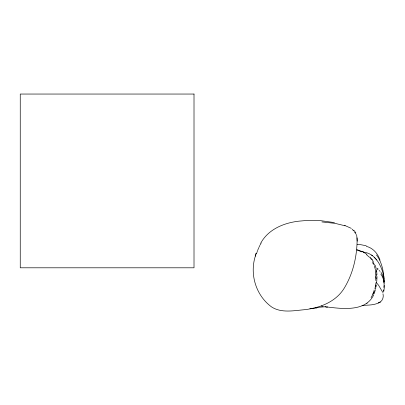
<?xml version="1.0" encoding="UTF-8"?>
<svg xmlns="http://www.w3.org/2000/svg" width="405" height="405" viewBox="0 0 405 405"><rect width="100%" height="100%" fill="white"/><g stroke="black" fill="none" stroke-linecap="round" stroke-linejoin="round"><path stroke-width="0.61" d="M377.05 276.62L376.645 283.004M374.134 289.965L373.891 292.486L371.066 297.665M383.768 287.428C384.791 282.771 383.545 277.982 380.837 274.094M384.603 285.474L383.803 291.301M374.944 288.775L376.012 282.66M383.449 289.904L382.821 292.744M376.382 284.872L376.053 286.755M375.794 280.549L375.698 276.585M375.668 288.608L375.865 287.697M256.183 253.707C248.938 272.6 255.332 295.118 271.644 306.975C281.434 313.288 293.878 310.615 304.757 309.683C319.92 307.927 335.75 301.882 344.103 288.38C353.297 273.355 357.296 255.378 357.114 237.867M375.44 289.56L374.215 293.579M255.403 254.497L255.778 253.773L256.547 253.52L256.132 253.687M256.795 252.847L257.362 251.216M257.555 250.67L258.623 248.027M373.785 294.759C365.401 312.569 340.954 308.595 325.028 306.747M258.861 247.521L259.813 245.491M372.732 294.126L373.936 291.701M260.071 245.005L261.119 243.061M260.805 243.066C268.312 229.235 284.067 222.811 299.011 221.15L306.509 220.492L313.931 220.376L321.13 220.72L334.464 222.613M366.819 303.385L367.198 303.112M375.329 286.016L375.81 285.849M325.969 307.167L327.675 307.01M325.554 306.752L315.485 307.532M316.882 307.992L309.881 308.488M362.019 305.39C368.13 305.056 374.853 305.4 380.229 302.003L378.64 302.935C382.259 301.603 384.001 297.392 382.988 293.822M357.205 244.539L360.88 244.716L366.206 245.744M321.909 221.93L335.122 223.373L345.126 225.808M363.26 252.087C375.648 253.262 382.062 266.531 384.011 277.516M321.216 306.033L323.139 306.408M356.835 250.001L361.888 251.885M357.013 249.647L362.055 251.54M366.272 246.336C373.03 247.946 377.956 253.667 380.022 260.121M344.695 225.413L351.337 228.379M362.424 251.535L366.91 254.299M362.252 251.449L363.361 252.016M376.817 268.181L378.078 268.874M376.726 268.92L377.992 269.634M372.418 255.651L371.628 255.059M366.424 254.623L369.547 257.372M379.131 270.454L380.138 271.391M376.766 260.005L374.109 257.205M353.737 230.141L355.828 232.784M369.998 257.074L370.681 257.833M352.142 229.195L353.595 230.911M370.241 258.117L370.945 258.942M376.604 282.898L378.574 285.221L382.285 291.58M354.588 232.156L356.339 234.541M371.37 258.668L373.299 261.453M371.512 258.851L372.149 259.701M376.473 254.922C381.535 261.635 383.403 270.196 383.96 278.448M255.216 255.241L255.793 256.142M381.029 272.443L382.492 274.884L383.54 278.351M372.519 262.587L373.557 264.369M372.782 261.539L374.676 265.31M374.412 266.186L376.063 272.049M375.126 265.24L375.967 267.771M383.368 280.802L384.183 283.075M356.694 235.128L357.21 241.162M383.5 279.136L384.254 281.677M375.308 271.775L376.215 278.721M376.432 269.765L377.004 274.56M376.599 270.844L376.741 271.78M384.142 278.326L384.563 281.586M376.311 273.993L376.442 275.972M194.01 94.046L20.25 94.046L20.25 267.801L194.01 267.801L194.01 94.046"/></g></svg>
